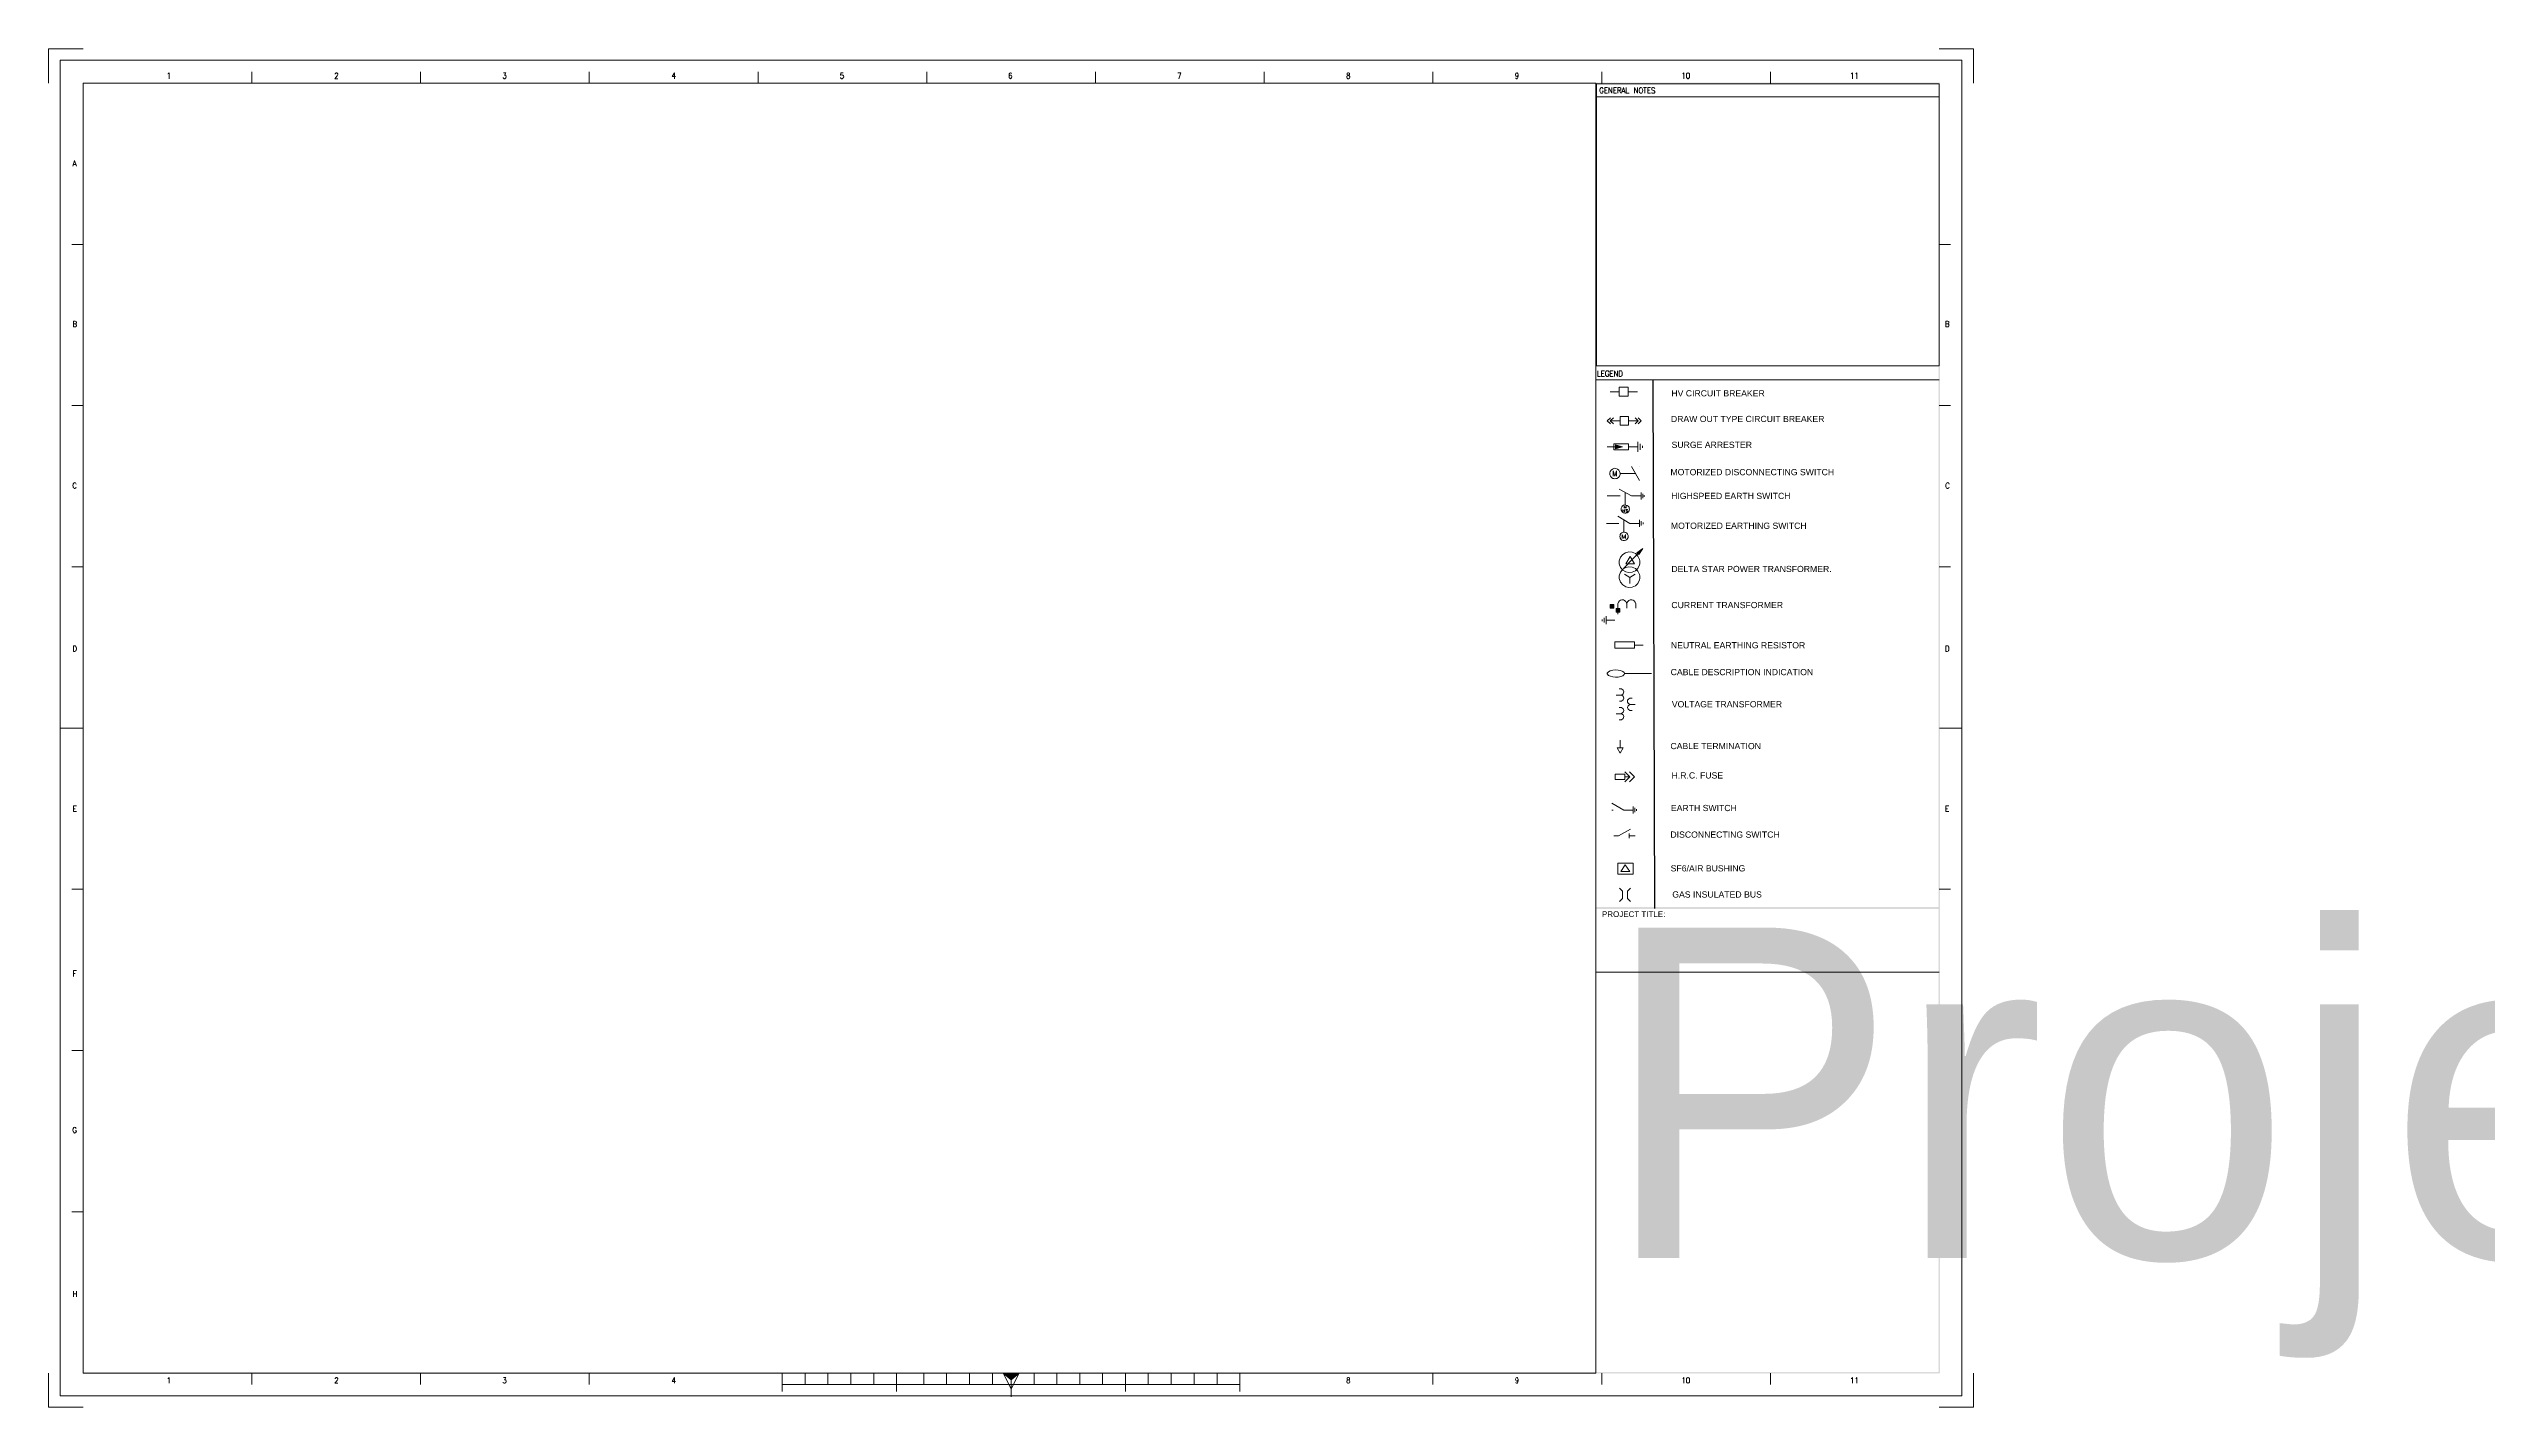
# Paper-space layout 'Layout' of a CAD drawing. Header units: millimetres. Extents: x 1 to 2109, y -5 to 583.
# Drawn here: x 1 to 1055, y -5 to 583 of the extents above; entities that cross this region are included whole.
import ezdxf
from ezdxf.enums import TextEntityAlignment as Align

# ---------------------------------------------------------------- set-up
doc = ezdxf.new("R2018")
doc.units = ezdxf.units.MM
for name, color, linetype in [('PDF_Geometry', 7, 'Continuous'), ('PDF_Solid Fills', 7, 'Continuous'), ('PDF_Text', 7, 'Continuous'), ('TEMP_ZONE', 7, 'Continuous')]:
    doc.layers.add(name, color=color, linetype=linetype)
doc.styles.add('PDF ArialMT', font='arial.ttf')
doc.styles.add('PDF Swiss721BT-LightCondensed', font='arial.ttf')
doc.styles.get("Standard").update_dxf_attribs({"font": 'arial.ttf'})

# ---------------------------------------------------------------- blocks, each defined once
blk = doc.blocks.new('TITLEBLOCK_A1')
blk.add_line((688.5, 439.5), (689.2, 210.9))
at = {"layer": 'PDF_Geometry', "lineweight": 0}
for points in [[(-5, 567.9), (-5, 582.7), (9.9, 582.7)], [(827.1, 567.9), (827.1, 582.7), (812.2, 582.7)], [(822.1, 0), (822.1, 577.8), (0, 577.8), (0, 0)], [(46.6, 571.9), (46.8, 572), (47.1, 572.3), (47.1, 569.8)], [(82.8, 567.9), (82.8, 572.8)], [(118.9, 571.7), (118.9, 571.9), (119, 572.1), (119.1, 572.2), (119.3, 572.3), (119.7, 572.3), (119.8, 572.2), (119.9, 572.1), (120, 571.9), (120, 571.6), (119.9, 571.4), (119.7, 571), (118.8, 569.8), (120.1, 569.8)], [(155.8, 567.9), (155.8, 572.8)], [(191.6, 572.3), (192.7, 572.3), (192.1, 571.4), (192.4, 571.4), (192.6, 571.3), (192.7, 571.1), (192.8, 570.8), (192.8, 570.6), (192.7, 570.2), (192.5, 570), (192.2, 569.8), (191.9, 569.8), (191.6, 570), (191.5, 570.1), (191.5, 570.3)], [(228.7, 567.9), (228.7, 572.8)], [(265.6, 569.8), (265.6, 572.3), (264.6, 570.7), (266, 570.7)], [(301.7, 567.9), (301.7, 572.8)], [(338.5, 572.3), (337.5, 572.3), (337.4, 571.3), (337.5, 571.4), (337.8, 571.5), (338.1, 571.5), (338.4, 571.4), (338.6, 571.1), (338.7, 570.8), (338.7, 570.6), (338.6, 570.2), (338.4, 570), (338.1, 569.8), (337.8, 569.8), (337.5, 570), (337.4, 570.1), (337.4, 570.3)], [(374.6, 567.9), (374.6, 572.8)], [(411.3, 572), (411.2, 572.2), (411, 572.3), (410.8, 572.3), (410.5, 572.2), (410.3, 571.9), (410.2, 571.3), (410.2, 570.7), (410.3, 570.2), (410.5, 570), (410.8, 569.8), (410.8, 569.8), (411.1, 570), (411.3, 570.2), (411.4, 570.6), (411.4, 570.7), (411.3, 571), (411.1, 571.3), (410.8, 571.4), (410.8, 571.4), (410.5, 571.3), (410.3, 571), (410.2, 570.7)], [(447.5, 567.9), (447.5, 572.8)], [(483.6, 569.8), (484.5, 572.3), (483.2, 572.3)], [(520.5, 567.9), (520.5, 572.8)], [(557.3, 572.2), (557, 572.3), (556.7, 572.3), (556.4, 572.2), (556.3, 572), (556.3, 571.7), (556.4, 571.5), (556.6, 571.4), (556.9, 571.3), (557.2, 571.1), (557.4, 570.9), (557.5, 570.7), (557.5, 570.3), (557.4, 570.1), (557.3, 570), (557, 569.8), (556.7, 569.8), (556.4, 570)], [(593.4, 567.9), (593.4, 572.8)], [(630.3, 571.5), (630.2, 571.1), (630, 570.9), (629.8, 570.8), (629.7, 570.8), (629.4, 570.9), (629.2, 571.1), (629.1, 571.5), (629.1, 571.6), (629.2, 572), (629.4, 572.2), (629.7, 572.3), (629.8, 572.3), (630, 572.2), (630.2, 572), (630.3, 571.5), (630.3, 570.9), (630.2, 570.3), (630, 570), (629.8, 569.8), (629.6, 569.8), (629.3, 570), (629.2, 570.2)], [(666.4, 567.9), (666.4, 572.8)], [(701.4, 571.9), (701.6, 572), (701.9, 572.3), (701.9, 569.8)], [(739.3, 567.9), (739.3, 572.8)], [(774.3, 571.9), (774.5, 572), (774.8, 572.3), (774.8, 569.8)], [(776.2, 571.9), (776.4, 572), (776.7, 572.3), (776.7, 569.8)], [(663.9, 562), (812.2, 562)], [(667, 565.4), (666.9, 565.6), (666.7, 565.8), (666.6, 566), (666.2, 566), (666, 565.8), (665.8, 565.6), (665.7, 565.4), (665.6, 565), (665.6, 564.4), (665.7, 564.1), (665.8, 563.8), (666, 563.6), (666.2, 563.5), (666.6, 563.5), (666.7, 563.6), (666.9, 563.8), (667, 564.1), (667, 564.4), (666.6, 564.4)], [(668.9, 563.5), (667.7, 563.5), (667.7, 566), (668.9, 566)], [(667.7, 564.8), (668.5, 564.8)], [(669.5, 563.5), (669.5, 566), (670.8, 563.5), (670.8, 566)], [(672.8, 563.5), (671.6, 563.5), (671.6, 566), (672.8, 566)], [(671.6, 564.8), (672.3, 564.8)], [(673.4, 563.5), (673.4, 566), (674.2, 566), (674.5, 565.8), (674.6, 565.7), (674.7, 565.5), (674.7, 565.3), (674.6, 565), (674.5, 564.9), (674.2, 564.8), (673.4, 564.8)], [(674, 564.8), (674.7, 563.5)], [(675, 563.5), (675.8, 566), (676.6, 563.5)], [(675.3, 564.3), (676.3, 564.3)], [(677, 566), (677, 563.5), (678.2, 563.5)], [(680.6, 563.5), (680.6, 566), (681.9, 563.5), (681.9, 566)], [(683.7, 565.8), (683.5, 566), (683.2, 566), (683, 565.8), (682.8, 565.6)], [(683.2, 563.5), (683.5, 563.5), (683.7, 563.6)], [(684.5, 566), (685.8, 566)], [(685.1, 566), (685.1, 563.5)], [(687.5, 563.5), (686.3, 563.5), (686.3, 566), (687.5, 566)], [(686.3, 564.8), (687, 564.8)], [(689.3, 565.6), (689.1, 565.8), (688.8, 566), (688.4, 566), (688.1, 565.8), (688, 565.6), (688, 565.4), (688, 565.1), (688.1, 565), (688.3, 564.9), (688.9, 564.7), (689.1, 564.5), (689.2, 564.4), (689.3, 564.2), (689.3, 563.8), (689.1, 563.6), (688.8, 563.5), (688.4, 563.5), (688.1, 563.6), (688, 563.8)], [(5.5, 531.9), (6.2, 534.4), (7, 531.9)], [(5.7, 532.7), (6.7, 532.7)], [(9.9, 498.1), (5, 498.1)], [(812.2, 498.1), (817.1, 498.1)], [(5.7, 462.4), (5.7, 464.9), (6.5, 464.9), (6.8, 464.8), (6.9, 464.7), (7, 464.4), (7, 464.2), (6.9, 464), (6.8, 463.8), (6.5, 463.7), (5.7, 463.7)], [(815.2, 462.4), (815.2, 464.9), (816, 464.9), (816.3, 464.8), (816.4, 464.7), (816.5, 464.4), (816.5, 464.2), (816.4, 464), (816.3, 463.8), (816, 463.7), (815.2, 463.7)], [(6.5, 463.7), (6.8, 463.6), (6.9, 463.5), (7, 463.2), (7, 462.9), (6.9, 462.7), (6.8, 462.5), (6.5, 462.4), (5.7, 462.4)], [(816, 463.7), (816.3, 463.6), (816.4, 463.5), (816.5, 463.2), (816.5, 462.9), (816.4, 462.7), (816.3, 462.5), (816, 462.4), (815.2, 462.4)], [(663.8, 445.6), (812.2, 445.6)], [(664.7, 443.5), (664.7, 441), (665.9, 441)], [(667.6, 441), (666.3, 441), (666.3, 443.5), (667.6, 443.5)], [(669.5, 442.9), (669.4, 443.1), (669.2, 443.4), (669, 443.5), (668.6, 443.5), (668.4, 443.4), (668.2, 443.1), (668.1, 442.9), (668, 442.6), (668, 442), (668.1, 441.6), (668.2, 441.4), (668.4, 441.1), (668.6, 441), (669, 441), (669.2, 441.1), (669.4, 441.4), (669.5, 441.6), (669.5, 442), (669, 442)], [(671.3, 441), (670.1, 441), (670.1, 443.5), (671.3, 443.5)], [(671.9, 441), (671.9, 443.5), (673.2, 441), (673.2, 443.5)], [(663.9, 439.5), (812.2, 439.5)], [(666.3, 442.3), (667.1, 442.3)], [(670.1, 442.3), (670.9, 442.3)], [(670.1, 434.4), (674, 434.4)], [(677.9, 434.4), (681.8, 434.4)], [(9.9, 428.4), (5, 428.4)], [(670.2, 423.1), (668.8, 421.8), (670.2, 420.5)], [(671.5, 420.5), (670.1, 421.8), (671.5, 423.1)], [(674.3, 421.8), (670.1, 421.8)], [(678, 421.8), (682.1, 421.8)], [(680.8, 423.1), (682.1, 421.8), (680.8, 420.5)], [(682.1, 420.5), (683.4, 421.8), (682.1, 423.1)], [(812.2, 428.4), (817.1, 428.4)], [(682, 412.7), (682, 410.5)], [(683, 411.9), (683, 410.5), (683, 409.2)], [(675.4, 410.5), (668.7, 410.5)], [(672.7, 410.2), (672.7, 410.9), (673.8, 410.5)], [(673.8, 410.5), (672.7, 410.2)], [(682, 410.5), (678, 410.5)], [(682.8, 396), (679.3, 402)], [(682, 408.4), (682, 410.5)], [(682.8, 402), (682.8, 402)], [(684, 411), (684, 410.5)], [(684, 410.1), (684, 410.5)], [(671.4, 397.9), (671.4, 400.1), (672.1, 397.9), (672.8, 400.1), (672.8, 397.9)], [(683.4, 389.3), (679.2, 389.3), (673.9, 392.3)], [(681.1, 399), (674.3, 399)], [(676.6, 390.8), (676.6, 385.4)], [(683.4, 390.8), (683.4, 389.3)], [(684.1, 390.2), (684.1, 389.3)], [(674.4, 389.3), (668.8, 389.3)], [(673.3, 380.5), (678.6, 377.4), (682.8, 377.4), (682.8, 375.9)], [(674.8, 384), (674.8, 383.6), (674.8, 383.2)], [(675.5, 382.3), (675.5, 383.5)], [(675.5, 382.9), (676.3, 382.9)], [(676.1, 384), (676.1, 385.1), (676.6, 384), (677, 385.1), (677, 384)], [(676.3, 383.5), (676.3, 382.3)], [(677.6, 383.3), (677.5, 383.5), (677.3, 383.5), (677.1, 383.5), (676.9, 383.5), (676.8, 383.3), (676.8, 383.2), (676.8, 383.1), (676.9, 383.1), (677, 383), (677.3, 382.9), (677.5, 382.8), (677.5, 382.8), (677.6, 382.7), (677.6, 382.5), (677.5, 382.4), (677.3, 382.3), (677.1, 382.3), (676.9, 382.4), (676.8, 382.5)], [(678.2, 382.8), (678.3, 383.2), (678.4, 383.6), (678.3, 384), (678.2, 384.4)], [(683.4, 387.7), (683.4, 389.3)], [(684.1, 388.3), (684.1, 389.3)], [(684.8, 389.6), (684.8, 389.3)], [(684.8, 388.9), (684.8, 389.3)], [(673.8, 377.4), (668.4, 377.4)], [(676.7, 370.9), (676.7, 372.7), (676, 370.9), (675.3, 372.7), (675.3, 370.9)], [(676, 378.9), (676, 373.6)], [(682.8, 379), (682.8, 377.4)], [(683.5, 378.4), (683.5, 377.4)], [(683.5, 376.5), (683.5, 377.4)], [(684.3, 377.8), (684.3, 377.4)], [(684.3, 377.1), (684.3, 377.4)], [(9.9, 358.6), (5, 358.6)], [(674, 361.2), (674, 360.6), (674, 360)], [(675.8, 357.9), (684.2, 366.6)], [(682.4, 364.4), (682.1, 364.7), (683, 365.4)], [(683, 365.4), (682.4, 364.4)], [(682.8, 359.5), (682.9, 360), (682.9, 360.6), (682.9, 361.2), (682.8, 361.8)], [(812.2, 358.6), (817.1, 358.6)], [(674, 354.8), (674, 354.2), (674, 353.6)], [(680.9, 355.5), (678.6, 354.1), (676.2, 355.5)], [(678.6, 354.1), (678.6, 351.5)], [(682.8, 353), (682.9, 353.6), (682.9, 354.2), (682.9, 354.8), (682.8, 355.3)], [(673.4, 342.7), (673.4, 338.2)], [(677.3, 343), (677.2, 342.7), (677.1, 343)], [(677.2, 342.7), (677.2, 340.7)], [(681.1, 342.7), (681.1, 340.7), (681.1, 342.7)], [(666.6, 335.9), (666.6, 335.6)], [(666.6, 335.2), (666.6, 335.6)], [(667.4, 336.6), (667.4, 335.6)], [(667.4, 334.5), (667.4, 335.6)], [(668.3, 337.3), (668.3, 335.6)], [(672.1, 335.6), (668.3, 335.6), (668.3, 333.8)], [(680.5, 324.8), (684.3, 324.8)], [(668.8, 312.7), (668.8, 312.5), (668.8, 312.3)], [(674, 305.8), (674.6, 305.8)], [(674.6, 305.8), (675, 305.8)], [(676.2, 312.5), (676.2, 312.7), (676.1, 312.9)], [(676.1, 312), (676.2, 312.3), (676.2, 312.5), (687.9, 312.5)], [(672.6, 303.1), (674.6, 303.1)], [(674, 297.8), (674.6, 297.8)], [(674.1, 300.5), (674.7, 300.5)], [(675, 303.2), (674.6, 303.1), (674.9, 303.1)], [(674.6, 297.8), (675, 297.8)], [(675, 295.2), (674.6, 295.1), (675, 295.1)], [(675, 300.6), (674.7, 300.5)], [(680.9, 299.1), (678.9, 299.1), (678.5, 299.1)], [(678.5, 296.5), (678.9, 296.5)], [(678.9, 296.5), (679.5, 296.5)], [(9.8, 288.9), (0, 288.9)], [(672.6, 295.1), (674.6, 295.1)], [(674, 292.5), (674.6, 292.5)], [(675, 292.5), (674.6, 292.5)], [(812.4, 288.9), (822.1, 288.9)], [(674.4, 283.6), (674.4, 280.4)], [(676.4, 265.7), (678.5, 267.8), (676.4, 269.9)], [(678.5, 267.8), (676.4, 267.8)], [(678.4, 269.9), (680.5, 267.8), (678.4, 265.7)], [(7, 252.8), (5.7, 252.8), (5.7, 255.2), (7, 255.2)], [(5.7, 254), (6.5, 254)], [(670.8, 256.4), (675.9, 253.4), (680, 253.4), (680, 251.9)], [(671.3, 253.4), (670.8, 253.4)], [(680, 255), (680, 253.4)], [(680.7, 254.4), (680.7, 253.4)], [(680.7, 252.5), (680.7, 253.4)], [(681.4, 253.8), (681.4, 253.4)], [(681.4, 253.1), (681.4, 253.4)], [(816.4, 252.8), (815.2, 252.8), (815.2, 255.2), (816.4, 255.2)], [(815.2, 254), (815.9, 254)], [(673.7, 242.3), (678.9, 245.2)], [(678.3, 241.2), (678.3, 243.3)], [(671.7, 242.3), (673.7, 242.3)], [(678.3, 242.3), (678.9, 242.3)], [(678.9, 242.3), (680.9, 242.3)], [(680, 230.4), (680, 225.7), (673.3, 225.7)], [(673.3, 225.7), (673.3, 230.4), (680, 230.4)], [(9.9, 219.2), (5, 219.2)], [(674.1, 213.9), (675.4, 215.1), (675.4, 218.4), (674.1, 219.6)], [(678.9, 213.9), (677.6, 215.1), (677.6, 218.4), (678.9, 219.6)], [(812.2, 219.2), (817.1, 219.2)], [(5.7, 181.5), (5.7, 184), (7, 184)], [(5.7, 182.8), (6.5, 182.8)], [(663.9, 183.3), (812.2, 183.3)], [(9.9, 149.4), (5, 149.4)], [(6.9, 114.1), (7, 114.4), (7, 114.7), (6.5, 114.7)], [(9.9, 79.7), (5, 79.7)], [(5.7, 45.3), (5.7, 42.8)], [(5.7, 44.1), (7, 44.1)], [(7, 45.3), (7, 42.8)], [(-5, 9.9), (-5, -4.9)], [(0, 0), (822.1, 0)], [(46.6, 7.5), (46.8, 7.6), (47.1, 7.9), (47.1, 5.5)], [(82.8, 9.9), (82.8, 5)], [(118.9, 7.4), (118.9, 7.5), (119, 7.7), (119.1, 7.8), (119.3, 7.9), (119.7, 7.9), (119.8, 7.8), (119.9, 7.7), (120, 7.5), (120, 7.2), (119.9, 7), (119.7, 6.6), (118.8, 5.5), (120.1, 5.5)], [(155.8, 9.9), (155.8, 5)], [(191.6, 7.9), (192.7, 7.9), (192.1, 7), (192.4, 7), (192.6, 6.9), (192.7, 6.8), (192.8, 6.4), (192.8, 6.2), (192.7, 5.8), (192.5, 5.6), (192.2, 5.5), (191.9, 5.5), (191.6, 5.6), (191.5, 5.7), (191.5, 5.9)], [(228.7, 9.9), (228.7, 5)], [(265.6, 5.5), (265.6, 7.9), (264.6, 6.3), (266, 6.3)], [(312.1, 9.9), (312.1, 1.9)], [(312.1, 5), (510, 5)], [(322, 9.9), (322, 5)], [(331.9, 9.9), (331.9, 5)], [(341.8, 9.9), (341.8, 5)], [(351.7, 9.9), (351.7, 5)], [(361.6, 9.9), (361.6, 1.9)], [(373.3, 9.9), (373.3, 5)], [(383.2, 9.9), (383.2, 5)], [(393.1, 9.9), (393.1, 5)], [(403, 9.9), (403, 5)], [(414.3, 9.7), (407.9, 9.7)], [(408.1, 9.5), (414, 9.5)], [(413.8, 9.3), (408.3, 9.3)], [(408.6, 9.1), (413.6, 9.1)], [(413.4, 8.9), (408.8, 8.9)], [(409, 8.7), (413.1, 8.7)], [(412.9, 8.5), (409.2, 8.5)], [(409.5, 8.3), (412.7, 8.3)], [(412.4, 8.1), (409.7, 8.1)], [(409.9, 7.9), (412.2, 7.9)], [(412, 7.7), (410.2, 7.7)], [(410.4, 7.6), (411.8, 7.6)], [(411.5, 7.4), (410.6, 7.4)], [(410.8, 7.2), (411.3, 7.2)], [(411.1, 9.9), (411.1, -0.4)], [(421, 9.9), (421, 5)], [(430.9, 9.9), (430.9, 5)], [(440.8, 9.9), (440.8, 5)], [(450.6, 9.9), (450.6, 5)], [(460.5, 9.9), (460.5, 1.9)], [(470.4, 9.9), (470.4, 5)], [(480.3, 9.9), (480.3, 5)], [(490.2, 9.9), (490.2, 5)], [(500.1, 9.9), (500.1, 5)], [(510, 9.9), (510, 1.9)], [(557.3, 7.8), (557, 7.9), (556.7, 7.9), (556.4, 7.8), (556.3, 7.6), (556.3, 7.4), (556.4, 7.1), (556.6, 7), (556.9, 6.9), (557.2, 6.8), (557.4, 6.5), (557.5, 6.3), (557.5, 5.9), (557.4, 5.7), (557.3, 5.6), (557, 5.5), (556.7, 5.5), (556.4, 5.6)], [(593.4, 9.9), (593.4, 5)], [(630.3, 7.1), (630.2, 6.8), (630, 6.5), (629.8, 6.4), (629.7, 6.4), (629.4, 6.5), (629.2, 6.8), (629.1, 7.1), (629.1, 7.2), (629.2, 7.6), (629.4, 7.8), (629.7, 7.9), (629.8, 7.9), (630, 7.8), (630.2, 7.6), (630.3, 7.1), (630.3, 6.5), (630.2, 5.9), (630, 5.6), (629.8, 5.5), (629.6, 5.5), (629.3, 5.6), (629.2, 5.8)], [(666.4, 9.9), (666.4, 5)], [(701.4, 7.5), (701.6, 7.6), (701.9, 7.9), (701.9, 5.5)], [(739.3, 9.9), (739.3, 5)], [(774.3, 7.5), (774.5, 7.6), (774.8, 7.9), (774.8, 5.5)], [(776.2, 7.5), (776.4, 7.6), (776.7, 7.9), (776.7, 5.5)], [(827.1, 9.9), (827.1, -4.9), (812.2, -4.9)], [(-5, -4.9), (9.9, -4.9)]]:
    blk.add_lwpolyline(points, dxfattribs=at)
for points in [[(703.6, 572.3), (703.3, 572.2), (703.1, 571.9), (703.1, 571.3), (703.1, 570.9), (703.1, 570.3), (703.3, 570), (703.6, 569.8), (703.8, 569.8), (704.1, 570), (704.3, 570.3), (704.4, 570.9), (704.4, 571.3), (704.3, 571.9), (704.1, 572.2), (703.8, 572.3)], [(664.1, 567.6), (664.1, 445.6), (812.2, 445.6), (812.2, 567.6)], [(674, 441), (674, 443.5), (674.6, 443.5), (674.9, 443.4), (675.1, 443.1), (675.2, 442.9), (675.3, 442.6), (675.3, 442), (675.2, 441.6), (675.1, 441.4), (674.9, 441.1), (674.6, 441)], [(677.9, 432.4), (677.9, 436.3), (674, 436.3), (674, 432.4)], [(674.3, 423.7), (674.3, 419.9), (678, 419.9), (678, 423.7)], [(671.6, 409.3), (678, 409.3), (678, 411.8), (671.6, 411.8)], [(672.4, 411.4), (672.4, 409.7), (675.4, 410.5)], [(672.5, 411.2), (672.5, 410), (674.7, 410.5)], [(678.7, 363.1), (680.6, 359.9), (676.8, 359.9)], [(681.6, 364.7), (682.4, 364), (684.2, 366.6)], [(681.8, 364.7), (682.4, 364.2), (683.7, 366)], [(671.7, 342.4), (671.7, 340.8), (670.1, 340.8), (670.1, 342.4)], [(671.4, 342.1), (671.4, 341.1), (670.4, 341.1), (670.4, 342.1)], [(671.2, 341.9), (671.2, 341.3), (670.6, 341.3), (670.6, 341.9)], [(670.9, 341.6), (670.9, 341.6), (670.9, 341.6), (670.9, 341.6)], [(672.6, 339.1), (672.6, 340.6), (674.2, 340.6), (674.2, 339.1)], [(672.9, 339.4), (672.9, 340.4), (673.9, 340.4), (673.9, 339.4)], [(673.1, 339.6), (673.1, 340.1), (673.7, 340.1), (673.7, 339.6)], [(673.4, 339.9), (673.4, 339.9), (673.4, 339.9), (673.4, 339.9)], [(5.7, 322), (5.7, 324.5), (6.3, 324.5), (6.6, 324.4), (6.8, 324.1), (6.9, 323.9), (7, 323.5), (7, 322.9), (6.9, 322.6), (6.8, 322.4), (6.6, 322.1), (6.3, 322)], [(680.5, 323.5), (680.5, 326.2), (672.1, 326.2), (672.1, 323.5)], [(815.2, 322), (815.2, 324.5), (815.8, 324.5), (816.1, 324.4), (816.3, 324.1), (816.4, 323.9), (816.5, 323.5), (816.5, 322.9), (816.4, 322.6), (816.3, 322.4), (816.1, 322.1), (815.8, 322)], [(675.7, 280.4), (674.4, 278), (673.1, 280.4)], [(672.2, 269), (672.2, 266.6), (676.4, 266.6), (676.4, 269)], [(678.6, 226.8), (674.7, 226.8), (676.6, 229.7)], [(411.1, 3), (407.6, 9.9), (411.1, 7), (414.5, 9.9)], [(703.6, 7.9), (703.3, 7.8), (703.1, 7.5), (703.1, 6.9), (703.1, 6.5), (703.1, 5.9), (703.3, 5.6), (703.6, 5.5), (703.8, 5.5), (704.1, 5.6), (704.3, 5.9), (704.4, 6.5), (704.4, 6.9), (704.3, 7.5), (704.1, 7.8), (703.8, 7.9)]]:
    blk.add_lwpolyline(points, close=True, dxfattribs=at)
at = {"layer": 'PDF_Geometry', "color": 251, "lineweight": 0, "true_color": 0x636465}
blk.add_lwpolyline([(9.9, 567.9), (9.9, 9.9), (663.9, 9.9), (663.9, 567.9)], close=True, dxfattribs=at)
at = {"layer": 'PDF_Geometry', "lineweight": 0}
for points in [[(672.5, 401.2), (672.1, 401.3), (671.7, 401.2, 0.740737), (671.2, 396.9), (671.7, 396.8), (672.1, 396.7), (672.5, 396.8), (673, 396.9)], [(679.5, 301.8), (678.9, 301.8), (678.5, 301.8, 0.740227), (678.5, 299.2), (678.8, 299.1)]]:
    blk.add_lwpolyline(points, format="xyb", dxfattribs=at)
blk.add_lwpolyline([(674.4, 371), (674.3, 371.4), (674.2, 371.8), (674.3, 372.2), (674.4, 372.6, -0.708534), (677.8, 372.2), (677.8, 371.8), (677.8, 371.4, -0.703848)], format="xyb", close=True, dxfattribs=at)
for centre, major_axis, ratio, start_param, end_param in [((6.3, 393.8), (0, 1.27), 0.607297, 5.242226, 10.460258), ((815.9, 393.8), (0, 1.28), 0.59336, 5.242755, 10.469564), ((6.3, 115.1), (0.04, 1.21), 0.626897, 5.233609, 8.496622)]:
    blk.add_ellipse(centre, major_axis=major_axis, ratio=ratio, start_param=start_param, end_param=end_param, dxfattribs=at)
for points in [[(556.4, 570), (555.4, 571.7), (558, 570.9), (557.3, 572.2)], [(682.8, 565.6), (682.5, 564.9), (682.4, 563.9), (683.2, 563.5)], [(683.7, 563.6), (684.3, 564.2), (684.3, 565.3), (683.7, 565.8)], [(673, 396.9), (675, 397.8), (674.7, 400.7), (672.5, 401.2)], [(678.2, 384.4), (677.4, 385.9), (675.2, 385.7), (674.8, 384)], [(674.8, 383.2), (675.2, 381.6), (677.4, 381.3), (678.2, 382.8)], [(682.8, 361.8), (681.4, 366.5), (674.7, 366), (674, 361.2)], [(682.8, 355.3), (681.4, 360), (674.8, 359.6), (674, 354.8)], [(674, 360), (674.8, 355.2), (681.4, 354.8), (682.8, 359.5)], [(674, 353.6), (674.8, 348.8), (681.4, 348.3), (682.8, 353)], [(677.1, 343), (676.5, 345), (673.7, 344.7), (673.4, 342.7)], [(681.1, 342.7), (680.7, 344.7), (678.1, 345), (677.3, 343)], [(676.1, 312.9), (674.9, 314.4), (669.6, 314.5), (668.8, 312.7)], [(668.8, 312.3), (669.6, 310.5), (675, 310.5), (676.1, 312)], [(675, 305.8), (676.3, 305.4), (676.3, 303.6), (675, 303.2)], [(674.9, 303.1), (676.2, 302.8), (676.3, 301), (675, 300.6)], [(675, 297.8), (676.3, 297.4), (676.3, 295.6), (675, 295.2)], [(678.5, 299.1), (677.2, 298.6), (677.2, 296.9), (678.5, 296.5)], [(675, 295.1), (676.3, 294.7), (676.3, 293), (675, 292.5)], [(5.7, 114.4), (5.8, 113.7), (6.5, 113.4), (6.9, 114.1)], [(556.4, 5.6), (555.4, 7.4), (558, 6.4), (557.3, 7.8)]]:
    blk.add_open_spline(points, degree=3, dxfattribs=at)
at = {"layer": 'PDF_Solid Fills', "lineweight": 0, "transparency": 33554559}
for points in [[(812.5, 568.1), (10.1, 567.6), (9.7, 568.1)], [(10.1, 567.6), (9.7, 568.1), (10.1, 10.2)], [(9.7, 568.1), (10.1, 10.2), (9.7, 9.7)], [(812, 567.6), (812.5, 568.1), (10.1, 567.6)], [(663.6, 9.9), (664.1, 9.9), (663.6, 567.9)], [(664.1, 9.9), (663.6, 567.9), (664.1, 567.9)], [(812.5, 9.7), (812, 567.6), (812.5, 568.1)], [(812, 10.2), (812.5, 9.7), (812, 567.6)], [(812.2, 210.8), (812.2, 211.3), (663.9, 210.8)], [(812.2, 211.3), (663.9, 210.8), (663.9, 211.3)], [(10.1, 10.2), (9.7, 9.7), (812, 10.2)], [(9.7, 9.7), (812, 10.2), (812.5, 9.7)]]:
    blk.add_solid(points, dxfattribs=at)
at = {"lineweight": 30, "flags": 104}
blk.add_attdef('PROJECT_TITLE', text='', height=3.5, dxfattribs=at).set_placement((666.4, 202.6), align=Align.TOP_LEFT)
at = {"layer": 'PDF_Text', "char_height": 2.682, "attachment_point": 4, "style": 'PDF Swiss721BT-LightCondensed'}
for s, insert in [('HV CIRCUIT BREAKER', (696.5, 433.7)), ('DRAW OUT TYPE CIRCUIT BREAKER', (696.3, 422.6)), ('SURGE ARRESTER', (696.6, 411.4)), ('MOTORIZED DISCONNECTING SWITCH', (696.1, 399.6)), ('HIGHSPEED EARTH SWITCH', (696.4, 389.3)), ('MOTORIZED EARTHING SWITCH', (696.3, 376.4)), ('DELTA STAR POWER TRANSFORMER.', (696.5, 357.7)), ('CURRENT TRANSFORMER', (696.5, 342.1)), ('NEUTRAL EARTHING RESISTOR', (696.3, 324.7)), ('CABLE DESCRIPTION INDICATION', (696.2, 313.1)), ('VOLTAGE TRANSFORMER', (696.7, 299.2)), ('CABLE TERMINATION', (696.1, 281.1)), ('H.R.C. FUSE', (696.6, 268.4)), ('EARTH SWITCH', (696.3, 254.3)), ('DISCONNECTING SWITCH', (696.1, 242.8)), ('SF6/AIR BUSHING', (696.2, 228.2)), ('GAS INSULATED BUS', (696.9, 216.9))]:
    blk.add_mtext(s, dxfattribs=dict(at, insert=insert))
at = {"layer": 'PDF_Text', "insert": (666.5, 208.4), "char_height": 2.47, "attachment_point": 4, "rotation": 359.9971, "style": 'PDF ArialMT'}
blk.add_mtext('PROJECT TITLE:', dxfattribs=at)

psp = doc.layouts.new('Layout')

# ---------------------------------------------------------------- block references
at = {"layer": 'TEMP_ZONE'}
ref = psp.add_blockref('TITLEBLOCK_A1', (5.5, 0), dxfattribs=at)
lines = psp.add_mtext('Project Title here', dxfattribs={"layer": '0', "insert": (672, 202.6), "char_height": 142.995, "attachment_point": 1})
ref.add_attrib('PROJECT_TITLE', '', (672, 202.6), dxfattribs={"flags": 104}).embed_mtext(lines)

doc.saveas('drawing.dxf')
